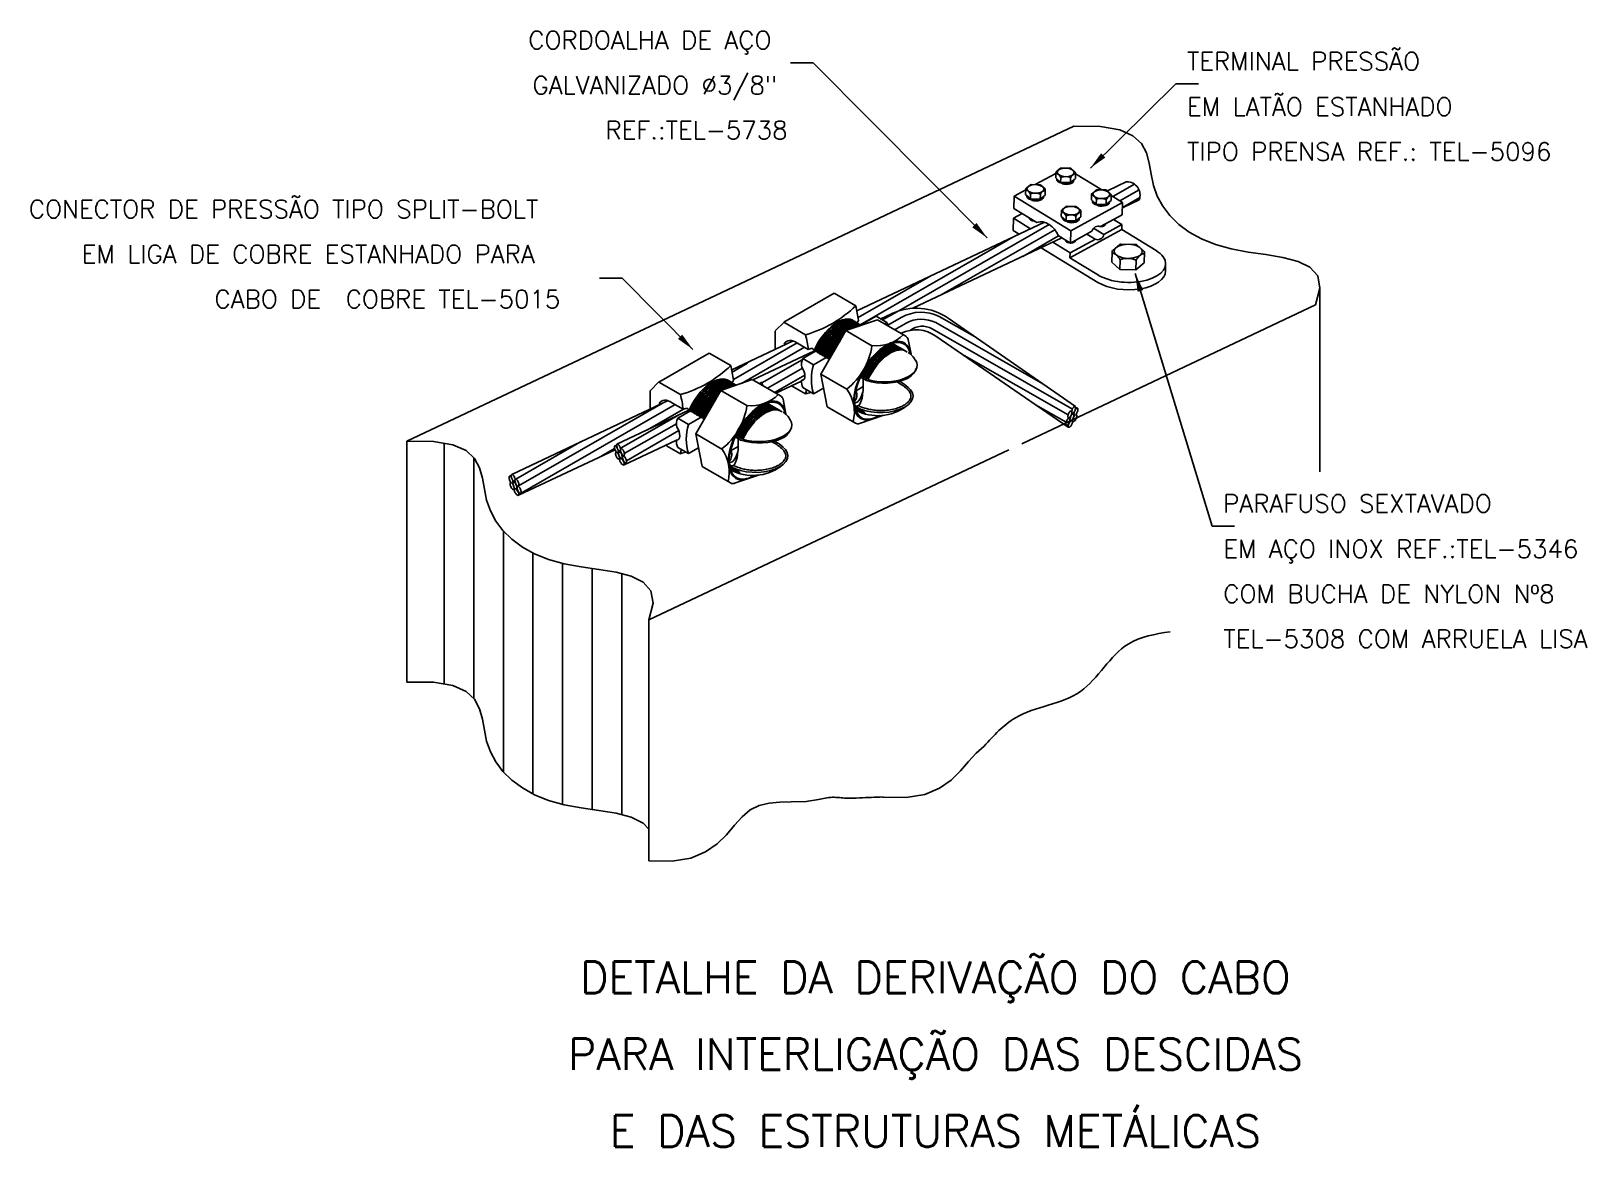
# Model space of a CAD drawing. Header units: millimetres. Extents: x -6257.9 to -6240.7, y -4694.5 to -4682.1.
import ezdxf
from ezdxf.enums import TextEntityAlignment as Align

# ---------------------------------------------------------------- set-up
doc = ezdxf.new("R2010")
doc.units = ezdxf.units.MM
doc.header["$LTSCALE"] = 10
doc.layers.add('Termotécnica', color=7, linetype='Continuous')
doc.styles.add('r140', font='romans.shx')
doc.styles.add('r80', font='romans.shx')

msp = doc.modelspace()

# ---------------------------------------------------------------- linework, layer by layer
at = {"layer": 'Termotécnica', "color": 2}
for p, q in [((-6249.261, -4682.429), (-6249.511, -4682.429)), ((-6245.232, -4682.665), (-6244.982, -4682.665)), ((-6250.141, -4684.916), (-6246.366, -4683.134)), ((-6246.795, -4683.783), (-6246.565, -4683.658)), ((-6246.564, -4683.649), (-6246.566, -4683.709)), ((-6246.512, -4683.6), (-6246.56, -4683.64)), ((-6246.403, -4683.6), (-6246.504, -4683.598)), ((-6246.396, -4683.603), (-6246.35, -4683.646)), ((-6246.346, -4683.654), (-6246.348, -4683.715)), ((-6246.054, -4683.841), (-6246.346, -4683.663)), ((-6247.029, -4683.91), (-6246.9, -4683.84)), ((-6246.9, -4683.832), (-6246.901, -4683.893)), ((-6246.847, -4683.784), (-6246.896, -4683.824)), ((-6246.739, -4683.784), (-6246.84, -4683.781)), ((-6246.732, -4683.787), (-6246.685, -4683.829)), ((-6246.682, -4683.838), (-6246.683, -4683.898)), ((-6246.566, -4683.709), (-6246.512, -4683.758)), ((-6246.511, -4683.703), (-6246.512, -4683.758)), ((-6246.403, -4683.76), (-6246.512, -4683.758)), ((-6246.499, -4683.767), (-6246.494, -4683.758)), ((-6246.499, -4683.767), (-6246.499, -4683.758)), ((-6246.496, -4683.766), (-6246.493, -4683.758)), ((-6246.496, -4683.775), (-6246.496, -4683.766)), ((-6246.402, -4683.706), (-6246.403, -4683.76)), ((-6246.348, -4683.715), (-6246.403, -4683.76)), ((-6246.116, -4683.842), (-6246.164, -4683.883)), ((-6246.007, -4683.842), (-6246.108, -4683.84)), ((-6246, -4683.845), (-6245.954, -4683.888)), ((-6246, -4683.845), (-6245.954, -4683.888)), ((-6245.993, -4683.852), (-6245.776, -4683.749)), ((-6247.033, -4684.047), (-6247.029, -4683.91)), ((-6246.4, -4684.295), (-6247.029, -4683.91)), ((-6246.901, -4683.893), (-6246.848, -4683.941)), ((-6246.847, -4683.887), (-6246.848, -4683.941)), ((-6246.739, -4683.944), (-6246.848, -4683.941)), ((-6246.834, -4683.951), (-6246.834, -4683.942)), ((-6246.834, -4683.951), (-6246.83, -4683.942)), ((-6246.832, -4683.949), (-6246.828, -4683.942)), ((-6246.832, -4683.958), (-6246.832, -4683.949)), ((-6246.737, -4683.889), (-6246.739, -4683.944)), ((-6246.683, -4683.898), (-6246.739, -4683.944)), ((-6246.451, -4684.026), (-6246.5, -4684.066)), ((-6246.343, -4684.026), (-6246.444, -4684.023)), ((-6246.4, -4684.295), (-6245.825, -4683.982)), ((-6246.336, -4684.029), (-6246.289, -4684.071)), ((-6246.168, -4683.891), (-6246.17, -4683.951)), ((-6246.168, -4683.891), (-6246.17, -4683.951)), ((-6246.17, -4683.951), (-6246.117, -4684)), ((-6246.115, -4683.945), (-6246.117, -4684)), ((-6246.007, -4684.003), (-6246.117, -4684)), ((-6246.103, -4684.01), (-6246.099, -4684)), ((-6246.103, -4684.01), (-6246.103, -4684)), ((-6246.1, -4684.008), (-6246.097, -4684)), ((-6246.1, -4684.017), (-6246.1, -4684.008)), ((-6246.006, -4683.948), (-6246.007, -4684.003)), ((-6245.952, -4683.957), (-6246.007, -4684.003)), ((-6245.95, -4683.896), (-6245.952, -4683.957)), ((-6245.825, -4683.982), (-6245.95, -4683.905)), ((-6245.828, -4684.118), (-6245.825, -4683.982)), ((-6245.826, -4684.04), (-6245.639, -4683.951)), ((-6248.774, -4685.183), (-6246.692, -4684.2)), ((-6247.039, -4684.292), (-6247.035, -4684.156)), ((-6247.035, -4684.156), (-6246.939, -4684.104)), ((-6246.845, -4684.272), (-6247.035, -4684.156)), ((-6246.777, -4684.203), (-6247.033, -4684.047)), ((-6246.504, -4684.074), (-6246.505, -4684.135)), ((-6246.505, -4684.135), (-6246.452, -4684.183)), ((-6246.451, -4684.129), (-6246.452, -4684.183)), ((-6246.343, -4684.186), (-6246.452, -4684.183)), ((-6246.438, -4684.193), (-6246.434, -4684.184)), ((-6246.438, -4684.193), (-6246.438, -4684.184)), ((-6246.436, -4684.191), (-6246.432, -4684.184)), ((-6246.436, -4684.2), (-6246.436, -4684.191)), ((-6246.342, -4684.131), (-6246.343, -4684.186)), ((-6246.287, -4684.14), (-6246.343, -4684.186)), ((-6246.286, -4684.08), (-6246.287, -4684.14)), ((-6246.068, -4684.249), (-6245.828, -4684.118)), ((-6245.831, -4684.227), (-6245.924, -4684.17)), ((-6248.152, -4685.155), (-6246.497, -4684.374)), ((-6246.973, -4684.333), (-6247.039, -4684.292)), ((-6246.404, -4684.431), (-6246.54, -4684.348)), ((-6245.832, -4684.282), (-6246.408, -4684.595)), ((-6246.404, -4684.431), (-6246.4, -4684.295)), ((-6246.404, -4684.431), (-6246.164, -4684.301)), ((-6246.128, -4684.389), (-6246.221, -4684.332)), ((-6246.031, -4684.336), (-6246.146, -4684.267)), ((-6245.831, -4684.227), (-6246.031, -4684.336)), ((-6246.015, -4684.225), (-6246.02, -4684.222)), ((-6245.832, -4684.282), (-6245.831, -4684.227)), ((-6245.451, -4684.515), (-6245.832, -4684.282)), ((-6246.097, -4684.868), (-6246.727, -4684.483)), ((-6246.097, -4684.868), (-6246.727, -4684.483)), ((-6246.406, -4684.54), (-6246.599, -4684.423)), ((-6246.408, -4684.595), (-6246.406, -4684.54)), ((-6246.126, -4684.388), (-6246.406, -4684.54)), ((-6246.365, -4684.41), (-6246.356, -4684.418)), ((-6246.36, -4684.419), (-6246.358, -4684.419)), ((-6245.941, -4684.528), (-6245.943, -4684.645)), ((-6245.854, -4684.447), (-6245.934, -4684.514)), ((-6245.676, -4684.446), (-6245.842, -4684.443)), ((-6245.664, -4684.451), (-6245.587, -4684.521)), ((-6245.581, -4684.534), (-6245.583, -4684.652)), ((-6246.092, -4684.788), (-6246.408, -4684.595)), ((-6245.943, -4684.645), (-6245.855, -4684.724)), ((-6245.852, -4684.617), (-6245.855, -4684.724)), ((-6245.675, -4684.728), (-6245.855, -4684.724)), ((-6245.673, -4684.62), (-6245.675, -4684.728)), ((-6245.583, -4684.652), (-6245.675, -4684.728)), ((-6245.347, -4684.741), (-6245.346, -4684.674)), ((-6251.382, -4684.822), (-6251.632, -4684.822)), ((-6253.771, -4686.63), (-6250.141, -4684.916)), ((-6249.584, -4685.311), (-6249.026, -4684.989)), ((-6249.026, -4684.989), (-6248.786, -4685.127)), ((-6243.632, -4684.933), (-6243.632, -4686.97)), ((-6248.51, -4685.273), (-6248.384, -4685.214)), ((-6246.944, -4686.659), (-6243.681, -4685.119)), ((-6249.682, -4685.407), (-6249.583, -4685.31)), ((-6249.682, -4685.409), (-6249.682, -4685.611)), ((-6249.584, -4685.311), (-6249.345, -4685.45)), ((-6248.756, -4685.29), (-6248.771, -4685.318)), ((-6246.348, -4686.245), (-6247.76, -4685.266)), ((-6250.164, -4685.839), (-6249.483, -4685.517)), ((-6249.433, -4685.544), (-6249.315, -4685.612)), ((-6248.285, -4685.434), (-6248.283, -4685.433)), ((-6246.429, -4686.474), (-6247.897, -4685.465)), ((-6250.973, -4685.975), (-6250.415, -4685.653)), ((-6250.415, -4685.653), (-6250.175, -4685.791)), ((-6249.928, -4685.951), (-6249.251, -4685.632)), ((-6249.258, -4685.61), (-6249.275, -4685.6)), ((-6249.25, -4685.626), (-6249.258, -4685.61)), ((-6249.235, -4685.623), (-6249.25, -4685.626)), ((-6249.227, -4685.64), (-6249.235, -4685.624)), ((-6249.212, -4685.637), (-6249.227, -4685.64)), ((-6249.204, -4685.654), (-6249.212, -4685.637)), ((-6249.189, -4685.651), (-6249.204, -4685.654)), ((-6249.181, -4685.667), (-6249.189, -4685.651)), ((-6249.166, -4685.665), (-6249.181, -4685.668)), ((-6249.158, -4685.681), (-6249.166, -4685.665)), ((-6249.143, -4685.678), (-6249.158, -4685.681)), ((-6249.135, -4685.694), (-6249.142, -4685.678)), ((-6249.119, -4685.691), (-6249.135, -4685.694)), ((-6249.112, -4685.708), (-6249.119, -4685.691)), ((-6249.096, -4685.705), (-6249.112, -4685.708)), ((-6249.089, -4685.721), (-6249.096, -4685.705)), ((-6249.078, -4685.719), (-6249.089, -4685.721)), ((-6248.669, -4685.958), (-6248.741, -4685.916)), ((-6248.724, -4685.911), (-6248.729, -4685.899)), ((-6248.708, -4685.908), (-6248.724, -4685.911)), ((-6248.7, -4685.925), (-6248.708, -4685.908)), ((-6248.685, -4685.922), (-6248.7, -4685.925)), ((-6248.677, -4685.937), (-6248.685, -4685.922)), ((-6251.071, -4686.071), (-6250.972, -4685.974)), ((-6251.071, -4686.073), (-6251.071, -4686.275)), ((-6250.973, -4685.975), (-6250.734, -4686.114)), ((-6250.145, -4685.954), (-6250.16, -4685.982)), ((-6249.674, -4686.098), (-6249.389, -4685.964)), ((-6249.5, -4686.017), (-6249.345, -4686.106)), ((-6248.662, -4685.935), (-6248.677, -4685.937)), ((-6248.655, -4685.945), (-6248.662, -4685.935)), ((-6252.607, -4687.001), (-6250.871, -4686.181)), ((-6250.821, -4686.208), (-6250.704, -4686.276)), ((-6250.647, -4686.274), (-6250.664, -4686.264)), ((-6250.639, -4686.29), (-6250.647, -4686.274)), ((-6248.784, -4686.251), (-6248.796, -4686.244)), ((-6248.748, -4686.242), (-6248.759, -4686.236)), ((-6246.326, -4686.265), (-6246.345, -4686.256)), ((-6251.438, -4686.664), (-6250.64, -4686.288)), ((-6250.623, -4686.287), (-6250.639, -4686.29)), ((-6250.616, -4686.304), (-6250.624, -4686.288)), ((-6250.6, -4686.301), (-6250.616, -4686.304)), ((-6250.593, -4686.318), (-6250.6, -4686.301)), ((-6250.577, -4686.315), (-6250.593, -4686.318)), ((-6250.57, -4686.331), (-6250.577, -4686.315)), ((-6250.554, -4686.329), (-6250.57, -4686.332)), ((-6250.547, -4686.345), (-6250.554, -4686.329)), ((-6250.531, -4686.342), (-6250.547, -4686.345)), ((-6250.524, -4686.358), (-6250.531, -4686.342)), ((-6250.508, -4686.355), (-6250.524, -4686.358)), ((-6250.501, -4686.372), (-6250.508, -4686.355)), ((-6250.485, -4686.369), (-6250.501, -4686.372)), ((-6250.478, -4686.385), (-6250.485, -4686.369)), ((-6250.466, -4686.383), (-6250.478, -4686.385)), ((-6246.415, -4686.378), (-6246.425, -4686.373)), ((-6246.403, -4686.406), (-6246.411, -4686.403)), ((-6246.408, -4686.395), (-6246.41, -4686.394)), ((-6246.389, -4686.404), (-6246.39, -4686.403)), ((-6246.37, -4686.33), (-6246.388, -4686.321)), ((-6246.371, -4686.412), (-6246.379, -4686.409)), ((-6246.359, -4686.342), (-6246.365, -4686.339)), ((-6251.364, -4686.896), (-6250.777, -4686.619)), ((-6250.058, -4686.622), (-6250.13, -4686.58)), ((-6250.113, -4686.575), (-6250.118, -4686.563)), ((-6250.097, -4686.572), (-6250.113, -4686.575)), ((-6250.089, -4686.589), (-6250.097, -4686.572)), ((-6250.073, -4686.586), (-6250.089, -4686.589)), ((-6250.066, -4686.601), (-6250.073, -4686.586)), ((-6250.05, -4686.599), (-6250.066, -4686.601)), ((-6250.044, -4686.609), (-6250.05, -4686.599)), ((-6253.771, -4686.63), (-6253.771, -4689.305)), ((-6252.532, -4687.232), (-6251.46, -4686.726)), ((-6251.461, -4686.683), (-6251.441, -4686.674)), ((-6251.428, -4686.76), (-6251.422, -4686.757)), ((-6251.417, -4686.748), (-6251.399, -4686.739)), ((-6251.372, -4686.796), (-6251.362, -4686.791)), ((-6251.086, -4688.615), (-6247.086, -4686.726)), ((-6250.888, -4686.681), (-6250.734, -4686.77)), ((-6251.416, -4686.831), (-6251.408, -4686.827)), ((-6251.398, -4686.822), (-6251.396, -4686.821)), ((-6251.384, -4686.825), (-6251.376, -4686.821)), ((-6251.379, -4686.813), (-6251.377, -4686.812)), ((-6250.172, -4686.915), (-6250.185, -4686.908)), ((-6250.137, -4686.906), (-6250.147, -4686.9)), ((-6252.631, -4687.021), (-6252.612, -4687.011)), ((-6252.598, -4687.097), (-6252.593, -4687.095)), ((-6252.587, -4687.085), (-6252.57, -4687.077)), ((-6252.542, -4687.134), (-6252.532, -4687.129)), ((-6252.586, -4687.168), (-6252.578, -4687.164)), ((-6252.569, -4687.16), (-6252.567, -4687.159)), ((-6252.554, -4687.162), (-6252.546, -4687.159)), ((-6252.549, -4687.151), (-6252.547, -4687.15)), ((-6244.83, -4687.575), (-6244.58, -4687.575)), ((-6251.086, -4688.615), (-6251.086, -4691.29))]:
    msp.add_line(p, q, dxfattribs=at)
at = {"layer": 'Termotécnica', "color": 2, "ltscale": 30}
for p, q in [((-6247.327, -4684.374), (-6249.261, -4682.429)), ((-6246.181, -4683.599), (-6245.232, -4682.665)), ((-6250.595, -4685.613), (-6251.382, -4684.822)), ((-6245.683, -4684.771), (-6244.83, -4687.575))]:
    msp.add_line(p, q, dxfattribs=at)
at = {"layer": 'Termotécnica', "color": 1}
for p, q in [((-6245.693, -4683.776), (-6245.934, -4683.915)), ((-6245.641, -4683.84), (-6245.856, -4683.963)), ((-6245.632, -4683.927), (-6245.826, -4684.038)), ((-6247.042, -4684.365), (-6248.739, -4685.338)), ((-6246.64, -4684.227), (-6248.31, -4685.185)), ((-6246.576, -4684.283), (-6247.844, -4685.01)), ((-6246.534, -4684.352), (-6246.931, -4684.579)), ((-6247.954, -4684.796), (-6248.761, -4685.258)), ((-6248.325, -4685.19), (-6248.49, -4685.285)), ((-6248.896, -4685.404), (-6249.174, -4685.887)), ((-6248.547, -4685.283), (-6248.896, -4685.404)), ((-6248.607, -4685.571), (-6248.896, -4685.404)), ((-6248.73, -4685.341), (-6248.561, -4685.244)), ((-6248.442, -4685.313), (-6248.561, -4685.244)), ((-6248.232, -4685.465), (-6248.547, -4685.283)), ((-6248.442, -4685.313), (-6248.468, -4685.328)), ((-6248.282, -4685.258), (-6248.432, -4685.344)), ((-6248.228, -4685.32), (-6248.356, -4685.393)), ((-6246.381, -4686.274), (-6247.939, -4685.385)), ((-6246.711, -4685.994), (-6247.899, -4685.315)), ((-6247.468, -4685.469), (-6247.859, -4685.245)), ((-6249.436, -4685.54), (-6250.146, -4685.947)), ((-6249.357, -4685.588), (-6250.057, -4685.989)), ((-6248.173, -4685.666), (-6248.205, -4685.502)), ((-6249.381, -4685.729), (-6249.828, -4685.985)), ((-6249.232, -4685.631), (-6249.375, -4685.713)), ((-6249.255, -4685.783), (-6249.375, -4685.713)), ((-6249.115, -4685.702), (-6249.255, -4685.783)), ((-6246.428, -4686.34), (-6247.584, -4685.68)), ((-6249.99, -4685.765), (-6250.159, -4685.863)), ((-6249.377, -4685.819), (-6249.768, -4686.044)), ((-6249.353, -4685.898), (-6249.688, -4686.09)), ((-6249.105, -4686.249), (-6249.174, -4685.887)), ((-6248.885, -4686.054), (-6249.174, -4685.887)), ((-6250.284, -4686.068), (-6250.563, -4686.551)), ((-6249.936, -4685.947), (-6250.284, -4686.068)), ((-6249.995, -4686.235), (-6250.284, -4686.068)), ((-6249.621, -4686.129), (-6249.936, -4685.947)), ((-6249.83, -4685.977), (-6249.857, -4685.992)), ((-6249.255, -4686.105), (-6249.375, -4686.036)), ((-6249.145, -4686.042), (-6249.255, -4686.105)), ((-6248.783, -4686.072), (-6248.703, -4686.025)), ((-6248.703, -4685.938), (-6248.703, -4686.025)), ((-6250.925, -4686.207), (-6252.53, -4687.127)), ((-6250.792, -4686.225), (-6252.511, -4687.211)), ((-6250.7, -4686.275), (-6251.099, -4686.504)), ((-6249.562, -4686.33), (-6249.594, -4686.166)), ((-6248.79, -4686.431), (-6249.105, -4686.249)), ((-6248.795, -4686.204), (-6248.806, -4686.196)), ((-6246.45, -4686.42), (-6246.79, -4686.226)), ((-6250.761, -4686.345), (-6251.39, -4686.706)), ((-6250.778, -4686.437), (-6251.357, -4686.769)), ((-6250.62, -4686.295), (-6250.764, -4686.377)), ((-6250.644, -4686.447), (-6250.764, -4686.377)), ((-6250.503, -4686.366), (-6250.644, -4686.447)), ((-6248.476, -4686.344), (-6248.744, -4686.435)), ((-6250.75, -4686.514), (-6251.334, -4686.849)), ((-6250.274, -4686.718), (-6250.563, -4686.551)), ((-6250.493, -4686.913), (-6250.563, -4686.551)), ((-6250.091, -4686.602), (-6250.092, -4686.689)), ((-6253.358, -4686.654), (-6253.358, -4689.329)), ((-6251.844, -4686.64), (-6252.56, -4687.051)), ((-6251.465, -4686.714), (-6251.605, -4686.794)), ((-6250.644, -4686.769), (-6250.764, -4686.7)), ((-6250.533, -4686.706), (-6250.644, -4686.769)), ((-6250.171, -4686.736), (-6250.092, -4686.689)), ((-6253.029, -4686.814), (-6253.029, -4689.488)), ((-6250.179, -4687.095), (-6250.493, -4686.913)), ((-6250.184, -4686.868), (-6250.195, -4686.86)), ((-6249.865, -4687.008), (-6250.132, -4687.099)), ((-6252.7, -4687.627), (-6252.7, -4690.301)), ((-6252.371, -4687.871), (-6252.371, -4690.546)), ((-6252.043, -4687.987), (-6252.043, -4690.662)), ((-6251.714, -4688.044), (-6251.714, -4690.719)), ((-6251.385, -4688.104), (-6251.385, -4690.778))]:
    msp.add_line(p, q, dxfattribs=at)
at = {"layer": 'Termotécnica', "color": 2}
for points in [[(-6246.366, -4683.134), (-6246.07, -4683.138), (-6245.856, -4683.175), (-6245.709, -4683.239), (-6245.615, -4683.327), (-6245.559, -4683.431), (-6245.528, -4683.546), (-6245.506, -4683.668), (-6245.481, -4683.791), (-6245.439, -4683.91), (-6245.378, -4684.022), (-6245.298, -4684.127), (-6245.2, -4684.224), (-6245.083, -4684.311), (-6244.947, -4684.386), (-6244.793, -4684.448), (-6244.619, -4684.496), (-6244.428, -4684.531), (-6244.232, -4684.559), (-6244.044, -4684.591), (-6243.876, -4684.635), (-6243.743, -4684.7), (-6243.657, -4684.797), (-6243.632, -4684.933), (-6243.681, -4685.119)], [(-6253.771, -4686.63), (-6253.475, -4686.634), (-6253.261, -4686.671), (-6253.114, -4686.735), (-6253.02, -4686.823), (-6252.964, -4686.927), (-6252.933, -4687.042), (-6252.911, -4687.164), (-6252.886, -4687.287), (-6252.844, -4687.406), (-6252.783, -4687.518), (-6252.704, -4687.623), (-6252.605, -4687.72), (-6252.488, -4687.807), (-6252.353, -4687.882), (-6252.198, -4687.944), (-6252.024, -4687.992), (-6251.834, -4688.027), (-6251.638, -4688.055), (-6251.449, -4688.087), (-6251.282, -4688.131), (-6251.148, -4688.196), (-6251.062, -4688.293), (-6251.037, -4688.429), (-6251.086, -4688.615)], [(-6253.771, -4689.305), (-6253.475, -4689.308), (-6253.261, -4689.345), (-6253.114, -4689.41), (-6253.02, -4689.497), (-6252.964, -4689.601), (-6252.933, -4689.717), (-6252.911, -4689.839), (-6252.886, -4689.961), (-6252.844, -4690.08), (-6252.783, -4690.193), (-6252.704, -4690.298), (-6252.605, -4690.395), (-6252.488, -4690.481), (-6252.353, -4690.556), (-6252.198, -4690.619), (-6252.024, -4690.667), (-6251.834, -4690.702), (-6251.638, -4690.73), (-6251.449, -4690.761), (-6251.282, -4690.805), (-6251.148, -4690.871), (-6251.086, -4690.94)], [(-6248.489, -4690.582), (-6248.228, -4690.589), (-6248.021, -4690.553), (-6247.857, -4690.485), (-6247.728, -4690.394), (-6247.624, -4690.292), (-6247.535, -4690.189), (-6247.451, -4690.094), (-6247.362, -4690.019), (-6247.361, -4690.018)], [(-6251.086, -4691.29), (-6250.826, -4691.296), (-6250.618, -4691.26), (-6250.455, -4691.192), (-6250.326, -4691.102), (-6250.222, -4691), (-6250.133, -4690.896), (-6250.049, -4690.801), (-6249.96, -4690.726), (-6249.86, -4690.677), (-6249.748, -4690.65), (-6249.628, -4690.639), (-6249.503, -4690.636), (-6249.337, -4690.632), (-6249.202, -4690.61)]]:
    msp.add_lwpolyline(points, dxfattribs=at)
for points in [[(-6246.383, -4686.322, 0.207457), (-6246.378, -4686.322, 0.095933), (-6246.368, -4686.315, 0.052726), (-6246.36, -4686.305, 0.039847), (-6246.352, -4686.289, 0.039847), (-6246.347, -4686.273, 0.052726), (-6246.345, -4686.26, 0.095933), (-6246.347, -4686.249, 0.207457), (-6246.351, -4686.245, 0.207457), (-6246.357, -4686.245, 0.095933), (-6246.366, -4686.251, 0.052726), (-6246.374, -4686.262, 0.039847), (-6246.382, -4686.277, 0.039847), (-6246.387, -4686.293, 0.027092), (-6246.389, -4686.3, 0.095933)], [(-6246.358, -4686.342, 0.207457), (-6246.352, -4686.342, 0.095933), (-6246.343, -4686.335, 0.052726), (-6246.335, -4686.325, 0.039847), (-6246.327, -4686.31, 0.039847), (-6246.322, -4686.293, 0.052726), (-6246.32, -4686.281, 0.095933), (-6246.322, -4686.269, 0.207457), (-6246.326, -4686.265, 0.207457), (-6246.332, -4686.265, 0.095933), (-6246.341, -4686.272, 0.052726), (-6246.349, -4686.282, 0.001764), (-6246.35, -4686.283, 0.039847)], [(-6246.387, -4686.318, 0.1939), (-6246.383, -4686.322, 0.207457)], [(-6246.355, -4686.343, 0.049151), (-6246.362, -4686.352, 0.039847), (-6246.37, -4686.368, 0.039847), (-6246.375, -4686.384, 0.052726), (-6246.377, -4686.397, 0.095933), (-6246.375, -4686.408, 0.207457), (-6246.371, -4686.412, 0.207457)], [(-6246.371, -4686.412, 0.207457), (-6246.365, -4686.412, 0.095933), (-6246.356, -4686.405, 0.052726), (-6246.348, -4686.395, 0.039847), (-6246.34, -4686.38, 0.039847), (-6246.334, -4686.364, 0.052726), (-6246.333, -4686.351, 0.095933), (-6246.335, -4686.339, 0.207457), (-6246.339, -4686.335, 0.130458), (-6246.342, -4686.335, 0.095933)], [(-6246.36, -4686.304, 0.023019), (-6246.362, -4686.314, 0.052726), (-6246.364, -4686.326, 0.095933), (-6246.362, -4686.338, 0.207457), (-6246.358, -4686.342, 0.207457)], [(-6251.429, -4686.76, -0.207457), (-6251.434, -4686.76, -0.095933), (-6251.444, -4686.753, -0.052726), (-6251.452, -4686.743, -0.039847), (-6251.46, -4686.728, -0.039847), (-6251.465, -4686.712, -0.052726), (-6251.467, -4686.699, -0.095933), (-6251.465, -4686.687, -0.207457), (-6251.461, -4686.683, -0.207457), (-6251.455, -4686.683, -0.095933), (-6251.446, -4686.69, -0.052726), (-6251.438, -4686.7, -0.001764), (-6251.437, -4686.701, -0.039847)], [(-6251.416, -4686.831, -0.207457), (-6251.422, -4686.83, -0.095933), (-6251.431, -4686.824, -0.052726), (-6251.439, -4686.813, -0.039847), (-6251.447, -4686.798, -0.039847), (-6251.452, -4686.782, -0.052726), (-6251.454, -4686.769, -0.095933), (-6251.452, -4686.757, -0.207457), (-6251.448, -4686.753, -0.130458), (-6251.445, -4686.753, -0.095933)], [(-6251.404, -4686.74, -0.207457), (-6251.409, -4686.74, -0.095933), (-6251.419, -4686.733, -0.052726), (-6251.427, -4686.723, -0.039847), (-6251.435, -4686.708, -0.039847), (-6251.44, -4686.691, -0.052726), (-6251.442, -4686.678, -0.095933), (-6251.44, -4686.667, -0.207457), (-6251.436, -4686.663, -0.207457), (-6251.43, -4686.663, -0.095933), (-6251.42, -4686.67, -0.052726), (-6251.413, -4686.68, -0.039847), (-6251.405, -4686.695, -0.039847), (-6251.399, -4686.711, -0.027092), (-6251.398, -4686.718, -0.095933)], [(-6251.432, -4686.761, -0.049151), (-6251.425, -4686.77, -0.039847), (-6251.417, -4686.786, -0.039847), (-6251.412, -4686.802, -0.052726), (-6251.41, -4686.815, -0.095933), (-6251.412, -4686.826, -0.207457), (-6251.416, -4686.831, -0.207457)], [(-6251.427, -4686.722, -0.023019), (-6251.424, -4686.732, -0.052726), (-6251.423, -4686.745, -0.095933), (-6251.425, -4686.756, -0.207457), (-6251.429, -4686.76, -0.207457)], [(-6251.4, -4686.736, -0.1939), (-6251.404, -4686.74, -0.207457)], [(-6252.599, -4687.098, -0.207457), (-6252.605, -4687.098, -0.095933), (-6252.614, -4687.091, -0.052726), (-6252.622, -4687.081, -0.039847), (-6252.63, -4687.065, -0.039847), (-6252.635, -4687.049, -0.052726), (-6252.637, -4687.036, -0.095933), (-6252.635, -4687.025, -0.207457), (-6252.631, -4687.021, -0.207457), (-6252.626, -4687.021, -0.095933), (-6252.616, -4687.027, -0.052726), (-6252.608, -4687.038, -0.001764), (-6252.608, -4687.038, -0.039847)], [(-6252.586, -4687.168, -0.207457), (-6252.592, -4687.168, -0.095933), (-6252.602, -4687.161, -0.052726), (-6252.61, -4687.151, -0.039847), (-6252.617, -4687.136, -0.039847), (-6252.623, -4687.119, -0.052726), (-6252.624, -4687.107, -0.095933), (-6252.623, -4687.095, -0.207457), (-6252.619, -4687.091, -0.130458), (-6252.615, -4687.09, -0.095933)], [(-6252.574, -4687.078, -0.207457), (-6252.58, -4687.077, -0.095933), (-6252.589, -4687.071, -0.052726), (-6252.597, -4687.06, -0.039847), (-6252.605, -4687.045, -0.039847), (-6252.61, -4687.029, -0.052726), (-6252.612, -4687.016, -0.095933), (-6252.61, -4687.004, -0.207457), (-6252.606, -4687, -0.207457), (-6252.601, -4687, -0.095933), (-6252.591, -4687.007, -0.052726), (-6252.583, -4687.017, -0.039847), (-6252.575, -4687.033, -0.039847), (-6252.57, -4687.049, -0.027092), (-6252.569, -4687.055, -0.095933)], [(-6252.603, -4687.098, -0.049151), (-6252.595, -4687.108, -0.039847), (-6252.587, -4687.123, -0.039847), (-6252.582, -4687.139, -0.052726), (-6252.58, -4687.152, -0.095933), (-6252.582, -4687.164, -0.207457), (-6252.586, -4687.168, -0.207457)], [(-6252.598, -4687.06, -0.023019), (-6252.595, -4687.069, -0.052726), (-6252.593, -4687.082, -0.095933), (-6252.595, -4687.094, -0.207457), (-6252.599, -4687.098, -0.207457)], [(-6252.57, -4687.074, -0.1939), (-6252.574, -4687.078, -0.207457)]]:
    msp.add_lwpolyline(points, format="xyb", dxfattribs=at)
for points in [[(-6246.448, -4686.455, 0.207457), (-6246.442, -4686.455, 0.095933), (-6246.433, -4686.448, 0.052726), (-6246.425, -4686.438, 0.039847), (-6246.417, -4686.422, 0.039847), (-6246.411, -4686.406, 0.052726), (-6246.41, -4686.393, 0.095933), (-6246.412, -4686.382, 0.207457), (-6246.416, -4686.378, 0.207457), (-6246.421, -4686.378, 0.095933), (-6246.431, -4686.384, 0.052726), (-6246.439, -4686.395, 0.039847), (-6246.447, -4686.41, 0.039847), (-6246.452, -4686.426, 0.052726), (-6246.454, -4686.439, 0.095933), (-6246.452, -4686.451, 0.207457)], [(-6246.425, -4686.373, 0.207457), (-6246.419, -4686.373, 0.095933), (-6246.409, -4686.366, 0.052726), (-6246.401, -4686.356, 0.039847), (-6246.394, -4686.341, 0.039847), (-6246.388, -4686.325, 0.052726), (-6246.387, -4686.312, 0.095933), (-6246.388, -4686.3, 0.207457), (-6246.392, -4686.296, 0.207457), (-6246.398, -4686.296, 0.095933), (-6246.408, -4686.303, 0.052726), (-6246.416, -4686.313, 0.039847), (-6246.424, -4686.328, 0.039847), (-6246.429, -4686.345, 0.052726), (-6246.431, -4686.358, 0.095933), (-6246.429, -4686.369, 0.207457)], [(-6246.425, -4686.476, 0.207457), (-6246.42, -4686.477, 0.095933), (-6246.409, -4686.472, 0.052726), (-6246.4, -4686.463, 0.039847), (-6246.39, -4686.449, 0.039847), (-6246.382, -4686.433, 0.052726), (-6246.379, -4686.421, 0.095933), (-6246.379, -4686.409, 0.207457), (-6246.382, -4686.404, 0.207457), (-6246.388, -4686.404, 0.095933), (-6246.398, -4686.409, 0.052726), (-6246.408, -4686.418, 0.039847), (-6246.418, -4686.432, 0.039847), (-6246.425, -4686.447, 0.052726), (-6246.429, -4686.46, 0.095933), (-6246.429, -4686.472, 0.207457)], [(-6246.402, -4686.407, 0.207457), (-6246.397, -4686.407, 0.095933), (-6246.387, -4686.4, 0.052726), (-6246.379, -4686.39, 0.039847), (-6246.371, -4686.374, 0.039847), (-6246.366, -4686.358, 0.052726), (-6246.364, -4686.345, 0.095933), (-6246.366, -4686.334, 0.207457), (-6246.37, -4686.33, 0.207457), (-6246.376, -4686.33, 0.095933), (-6246.385, -4686.336, 0.052726), (-6246.393, -4686.347, 0.039847), (-6246.401, -4686.362, 0.039847), (-6246.406, -4686.378, 0.052726), (-6246.408, -4686.391, 0.095933), (-6246.406, -4686.403, 0.207457)], [(-6251.385, -4686.825, -0.207457), (-6251.39, -4686.825, -0.095933), (-6251.4, -4686.818, -0.052726), (-6251.408, -4686.808, -0.039847), (-6251.416, -4686.793, -0.039847), (-6251.421, -4686.776, -0.052726), (-6251.423, -4686.763, -0.095933), (-6251.421, -4686.752, -0.207457), (-6251.417, -4686.748, -0.207457), (-6251.411, -4686.748, -0.095933), (-6251.402, -4686.755, -0.052726), (-6251.394, -4686.765, -0.039847), (-6251.386, -4686.78, -0.039847), (-6251.38, -4686.796, -0.052726), (-6251.379, -4686.809, -0.095933), (-6251.381, -4686.821, -0.207457)], [(-6251.362, -4686.792, -0.207457), (-6251.368, -4686.791, -0.095933), (-6251.377, -4686.785, -0.052726), (-6251.385, -4686.774, -0.039847), (-6251.393, -4686.759, -0.039847), (-6251.399, -4686.743, -0.052726), (-6251.4, -4686.73, -0.095933), (-6251.398, -4686.718, -0.207457), (-6251.394, -4686.714, -0.207457), (-6251.389, -4686.714, -0.095933), (-6251.379, -4686.721, -0.052726), (-6251.371, -4686.731, -0.039847), (-6251.363, -4686.747, -0.039847), (-6251.358, -4686.763, -0.052726), (-6251.356, -4686.776, -0.095933), (-6251.358, -4686.787, -0.207457)], [(-6251.339, -4686.873, -0.207457), (-6251.345, -4686.873, -0.095933), (-6251.354, -4686.866, -0.052726), (-6251.362, -4686.856, -0.039847), (-6251.37, -4686.841, -0.039847), (-6251.375, -4686.824, -0.052726), (-6251.377, -4686.811, -0.095933), (-6251.375, -4686.8, -0.207457), (-6251.371, -4686.796, -0.207457), (-6251.366, -4686.796, -0.095933), (-6251.356, -4686.803, -0.052726), (-6251.348, -4686.813, -0.039847), (-6251.34, -4686.828, -0.039847), (-6251.335, -4686.844, -0.052726), (-6251.333, -4686.857, -0.095933), (-6251.335, -4686.869, -0.207457)], [(-6251.362, -4686.894, -0.207457), (-6251.367, -4686.895, -0.095933), (-6251.378, -4686.89, -0.052726), (-6251.387, -4686.881, -0.039847), (-6251.397, -4686.867, -0.039847), (-6251.405, -4686.852, -0.052726), (-6251.408, -4686.839, -0.095933), (-6251.408, -4686.827, -0.207457), (-6251.405, -4686.823, -0.207457), (-6251.399, -4686.822, -0.095933), (-6251.389, -4686.827, -0.052726), (-6251.379, -4686.836, -0.039847), (-6251.369, -4686.85, -0.039847), (-6251.362, -4686.865, -0.052726), (-6251.358, -4686.878, -0.095933), (-6251.358, -4686.89, -0.207457)], [(-6252.555, -4687.163, -0.207457), (-6252.561, -4687.162, -0.095933), (-6252.57, -4687.156, -0.052726), (-6252.578, -4687.145, -0.039847), (-6252.586, -4687.13, -0.039847), (-6252.591, -4687.114, -0.052726), (-6252.593, -4687.101, -0.095933), (-6252.591, -4687.089, -0.207457), (-6252.587, -4687.085, -0.207457), (-6252.582, -4687.085, -0.095933), (-6252.572, -4687.092, -0.052726), (-6252.564, -4687.102, -0.039847), (-6252.556, -4687.118, -0.039847), (-6252.551, -4687.134, -0.052726), (-6252.549, -4687.147, -0.095933), (-6252.551, -4687.158, -0.207457)], [(-6252.533, -4687.129, -0.207457), (-6252.538, -4687.129, -0.095933), (-6252.548, -4687.122, -0.052726), (-6252.556, -4687.112, -0.039847), (-6252.564, -4687.097, -0.039847), (-6252.569, -4687.08, -0.052726), (-6252.571, -4687.068, -0.095933), (-6252.569, -4687.056, -0.207457), (-6252.565, -4687.052, -0.207457), (-6252.559, -4687.052, -0.095933), (-6252.549, -4687.059, -0.052726), (-6252.542, -4687.069, -0.039847), (-6252.534, -4687.084, -0.039847), (-6252.528, -4687.1, -0.052726), (-6252.527, -4687.113, -0.095933), (-6252.529, -4687.125, -0.207457)], [(-6252.509, -4687.211, -0.207457), (-6252.515, -4687.21, -0.095933), (-6252.525, -4687.204, -0.052726), (-6252.533, -4687.193, -0.039847), (-6252.54, -4687.178, -0.039847), (-6252.546, -4687.162, -0.052726), (-6252.547, -4687.149, -0.095933), (-6252.545, -4687.137, -0.207457), (-6252.542, -4687.133, -0.207457), (-6252.536, -4687.133, -0.095933), (-6252.526, -4687.14, -0.052726), (-6252.518, -4687.15, -0.039847), (-6252.51, -4687.166, -0.039847), (-6252.505, -4687.182, -0.052726), (-6252.503, -4687.195, -0.095933), (-6252.505, -4687.206, -0.207457)], [(-6252.532, -4687.232, -0.207457), (-6252.538, -4687.233, -0.095933), (-6252.548, -4687.227, -0.052726), (-6252.557, -4687.218, -0.039847), (-6252.567, -4687.204, -0.039847), (-6252.575, -4687.189, -0.052726), (-6252.579, -4687.177, -0.095933), (-6252.578, -4687.165, -0.207457), (-6252.575, -4687.16, -0.207457), (-6252.57, -4687.159, -0.095933), (-6252.559, -4687.165, -0.052726), (-6252.55, -4687.174, -0.039847), (-6252.54, -4687.188, -0.039847), (-6252.532, -4687.203, -0.052726), (-6252.528, -4687.216, -0.095933), (-6252.529, -4687.227, -0.207457)]]:
    msp.add_lwpolyline(points, format="xyb", close=True, dxfattribs=at)
for centre, radius, start, end in [((-6246.589, -4683.735), 0.0843, 22.3652, 73.0554), ((-6246.553, -4683.649), 0.0109, 129.439, 178.5544), ((-6246.505, -4683.609), 0.0109, 88.5544, 129.439), ((-6246.404, -4683.611), 0.0109, 47.6709, 88.5544), ((-6246.326, -4683.742), 0.0846, 104.1362, 154.6609), ((-6246.357, -4683.654), 0.0109, 358.5544, 47.6709), ((-6246.889, -4683.832), 0.0109, 129.439, 178.5544), ((-6246.925, -4683.919), 0.0843, 22.3652, 73.0554), ((-6246.84, -4683.792), 0.0109, 88.5544, 129.439), ((-6246.739, -4683.795), 0.0109, 47.6709, 88.5544), ((-6246.661, -4683.926), 0.0846, 104.1362, 154.6609), ((-6246.692, -4683.837), 0.0109, 358.5544, 47.6709), ((-6246.46, -4683.839), 0.146, 66.5514, 110.5792), ((-6246.109, -4683.851), 0.0109, 88.5544, 129.439), ((-6246.008, -4683.853), 0.0109, 47.6709, 88.5544), ((-6246.008, -4683.853), 0.0109, 47.6709, 88.5544), ((-6245.779, -4683.899), 0.149, 339.4263, 88.9163), ((-6246.795, -4684.023), 0.146, 66.5514, 110.5792), ((-6246.444, -4684.034), 0.0109, 88.5544, 129.439), ((-6246.343, -4684.037), 0.0109, 47.6709, 88.5544), ((-6246.193, -4683.977), 0.0843, 22.3652, 73.0554), ((-6246.158, -4683.891), 0.0109, 129.439, 178.5544), ((-6246.064, -4684.082), 0.146, 66.5514, 110.5792), ((-6245.93, -4683.984), 0.0846, 104.1362, 154.6609), ((-6245.93, -4683.984), 0.0846, 104.1362, 154.6609), ((-6245.961, -4683.896), 0.0109, 358.5544, 47.6709), ((-6245.961, -4683.896), 0.0109, 358.5544, 47.6709), ((-6246.493, -4684.074), 0.0109, 129.439, 178.5544), ((-6246.529, -4684.161), 0.0843, 22.3652, 73.0554), ((-6246.399, -4684.265), 0.146, 66.5514, 110.5792), ((-6246.265, -4684.168), 0.0846, 104.1362, 154.6609), ((-6246.296, -4684.079), 0.0109, 358.5544, 47.6709), ((-6246.093, -4684.316), 0.0722, 69.4478, 167.661), ((-6246.102, -4684.322), 0.0722, 249.0232, 347.2364), ((-6245.923, -4684.528), 0.018, 129.8057, 178.9211), ((-6245.981, -4684.671), 0.139, 22.7319, 73.4221), ((-6245.843, -4684.461), 0.018, 88.9211, 129.8057), ((-6245.676, -4684.464), 0.018, 48.0376, 88.9211), ((-6245.546, -4684.679), 0.139, 104.5029, 155.0276), ((-6245.599, -4684.534), 0.018, 358.9211, 48.0376), ((-6245.767, -4684.841), 0.24, 66.9181, 110.9459), ((-6249.704, -4684.183), 1.317, 285.8241, 314.1759), ((-6250.109, -4685.455), 1.362, 6.9569, 13.9344), ((-6248.117, -4685.782), 0.628, 55.27, 115.2724), ((-6248.117, -4685.782), 0.387, 55.27, 115.2724), ((-6250.668, -4685.778), 1.364, 6.984, 13.9344), ((-6249.674, -4684.344), 1.318, 285.8241, 287.6369), ((-6248.311, -4685.823), 0.207, 26.4242, 59.497), ((-6251.093, -4684.847), 1.317, 285.8241, 314.1759), ((-6251.497, -4686.119), 1.362, 6.984, 13.9344), ((-6248.308, -4685.752), 0.206, 297.3192, 339.4448), ((-6250.668, -4685.778), 1.364, 346.0656, 348.0801), ((-6249.704, -4684.838), 1.318, 285.8241, 288.5405), ((-6248.556, -4686.421), 0.502, 47.8924, 63.0928), ((-6248.52, -4686.373), 0.463, 46.866, 61.3786), ((-6252.057, -4686.442), 1.364, 6.984, 13.9344), ((-6251.063, -4685.008), 1.318, 285.8241, 287.6369), ((-6248.542, -4685.819), 0.529, 242.6705, 306.7217), ((-6249.699, -4686.487), 0.207, 26.4242, 59.497), ((-6249.697, -4686.416), 0.206, 297.3192, 339.4448), ((-6252.057, -4686.442), 1.364, 346.0656, 348.0801), ((-6251.093, -4685.502), 1.318, 285.8241, 288.5405), ((-6249.945, -4687.085), 0.502, 47.8924, 63.0928), ((-6249.909, -4687.037), 0.463, 46.866, 61.3786), ((-6249.931, -4686.483), 0.529, 242.6705, 306.7217)]:
    msp.add_arc(centre, radius, start, end, dxfattribs=at)
at = {"layer": 'Termotécnica', "color": 2, "ltscale": 30}
for centre, radius, start, end in [((-6246.729, -4684.333), 0.138, 50.0861, 110.0061), ((-6246.76, -4684.429), 0.235, 20.2029, 59.3866)]:
    msp.add_arc(centre, radius, start, end, dxfattribs=at)
at = {"layer": 'Termotécnica', "color": 1}
for centre, radius, start, end in [((-6248.059, -4685.651), 0.452, 63.8502, 119.6441), ((-6248.935, -4685.474), 0.519, 13.8536, 18.1051), ((-6248.059, -4685.634), 0.357, 63.3859, 118.2649), ((-6248.049, -4685.575), 0.22, 60.0206, 127.8434), ((-6249.344, -4685.467), 0.744, 307.9752, 352.0031), ((-6248.561, -4685.141), 0.432, 263.8935, 314.4196), ((-6248.26, -4685.513), 0.0558, 10.8846, 60), ((-6249.229, -4685.779), 0.16, 155.5864, 191.3137), ((-6248.761, -4685.944), 0.519, 161.8949, 198.1051), ((-6250.324, -4686.138), 0.519, 13.8536, 18.1051), ((-6249.22, -4685.969), 0.169, 175.3313, 203.5925), ((-6249.233, -4686.308), 0.431, 345.499, 36.1918), ((-6248.893, -4686.115), 0.119, 317.1076, 21.3624), ((-6248.933, -4686.036), 0.23, 321.3212, 2.7333), ((-6248.962, -4686.097), 0.252, 332.7069, 1.9672), ((-6250.732, -4686.131), 0.744, 307.9752, 352.0031), ((-6249.949, -4685.805), 0.432, 263.8935, 314.4196), ((-6249.649, -4686.177), 0.0558, 10.8846, 60), ((-6248.798, -4686.15), 0.0543, 273.0434, 328.3427), ((-6248.78, -4686.196), 0.0455, 270.1402, 338.8672), ((-6250.618, -4686.443), 0.16, 155.5864, 191.3137), ((-6250.15, -4686.608), 0.519, 161.8949, 198.1051), ((-6248.762, -4686.383), 0.0558, 240, 289.1154), ((-6250.609, -4686.633), 0.169, 175.3313, 203.5925), ((-6250.622, -4686.972), 0.431, 345.499, 36.1918), ((-6250.282, -4686.779), 0.119, 317.1076, 21.3624), ((-6250.322, -4686.7), 0.23, 321.3212, 2.7333), ((-6250.35, -4686.761), 0.252, 332.7069, 1.9672), ((-6250.187, -4686.814), 0.0543, 273.0434, 328.3427), ((-6250.168, -4686.86), 0.0455, 270.1402, 338.8672), ((-6250.151, -4687.047), 0.0558, 240, 289.1154)]:
    msp.add_arc(centre, radius, start, end, dxfattribs=at)
at = {"layer": 'Termotécnica', "color": 2}
for centre, major_axis in [((-6246.455, -4683.647), (0.0948, -0.0024)), ((-6246.791, -4683.83), (0.0948, -0.0024)), ((-6246.059, -4683.889), (0.0948, -0.0024)), ((-6246.395, -4684.072), (0.0948, -0.0024)), ((-6245.761, -4684.523), (0.156, -0.003))]:
    msp.add_ellipse(centre, major_axis=major_axis, ratio=0.500279, dxfattribs=at)
for centre, major_axis, ratio, start_param, end_param in [((-6246.458, -4683.73), (0.0963, -0.0024), 0.440757, 3.023327, 4.28105), ((-6246.458, -4683.721), (0.0963, -0.0024), 0.440757, 3.185665, 4.034466), ((-6246.458, -4683.724), (0.0922, -0.0023), 0.499695, 4.294745, 6.217726), ((-6246.458, -4683.734), (0.0922, -0.0023), 0.499695, -1.988379, 0.104156), ((-6246.793, -4683.913), (0.0963, -0.0024), 0.440757, 3.023327, 4.28105), ((-6246.793, -4683.904), (0.0963, -0.0024), 0.440757, 3.185665, 4.034466), ((-6246.793, -4683.908), (0.0922, -0.0023), 0.499695, 4.294745, 6.217726), ((-6246.793, -4683.917), (0.0922, -0.0023), 0.499695, -1.988379, 0.104156), ((-6246.062, -4683.972), (0.0963, -0.0024), 0.440757, 3.023327, 4.28105), ((-6246.062, -4683.963), (0.0963, -0.0024), 0.440757, 3.185665, 4.034466), ((-6246.062, -4683.966), (0.0922, -0.0023), 0.499695, 4.294745, 6.217726), ((-6246.062, -4683.976), (0.0922, -0.0023), 0.499695, -1.988379, 0.104156), ((-6246.803, -4684.16), (-0.0532, 0.0003), 0.509483, -0.118043, 1.57078), ((-6246.803, -4684.161), (0.055, -0.0049), 0.279135, 3.405042, 4.237334), ((-6246.397, -4684.156), (0.0963, -0.0024), 0.440757, 3.023327, 4.28105), ((-6246.397, -4684.146), (0.0963, -0.0024), 0.440757, 3.185665, 4.034466), ((-6246.397, -4684.15), (0.0922, -0.0023), 0.499695, 4.294745, 6.217726), ((-6246.397, -4684.159), (0.0922, -0.0023), 0.499695, -1.988379, 0.104156), ((-6246.067, -4684.221), (0.0532, -0.0013), 0.509483, 4.183504, 4.699901), ((-6246.067, -4684.221), (0.0532, -0.0013), 0.509483, -1.562269, 0.112399), ((-6246.067, -4684.221), (0.0549, -0.0059), 0.279135, 5.102173, 5.824162), ((-6246.403, -4684.404), (0.0532, -0.0013), 0.509483, -3.260657, 0.118762), ((-6246.398, -4684.413), (0.0543, -0.0097), 0.279135, 3.066812, 4.485611), ((-6246.403, -4684.405), (0.0549, -0.0059), 0.279135, 5.072348, 5.757449), ((-6245.771, -4684.652), (0.425, -0.011), 0.509483, 0.365247, 0.732945), ((-6245.771, -4684.652), (0.425, -0.011), 0.509483, -2.420558, 0.36715), ((-6245.773, -4684.734), (0.425, -0.011), 0.509483, -2.424519, 0.015985), ((-6249.432, -4685.728), (-0.12, 0.207), 0.509483, 5.438574, 6.617471), ((-6248.494, -4685.972), (0.242, 0.42), 0.500279, -0.498152, 1.725871), ((-6248.464, -4685.79), (0.359, 0.002), 0.509483, 4.157937, 6.597026), ((-6248.51, -4686.131), (0.359, 0.002), 0.509483, -2.437266, 0.576951), ((-6248.466, -4685.789), (0.375, 0.002), 0.529306, 4.139289, 5.448871), ((-6250.821, -4686.392), (-0.12, 0.207), 0.509483, 5.438574, 6.617471), ((-6249.882, -4686.636), (0.242, 0.42), 0.500279, -0.498152, 1.725871), ((-6248.481, -4685.951), (-0.242, -0.42), 0.500279, -0.592139, 0.710524), ((-6249.856, -4686.453), (0.359, 0.002), 0.509483, 4.157937, 6.597026), ((-6249.855, -4686.453), (0.375, 0.002), 0.529306, 4.139289, 5.448871), ((-6249.899, -4686.795), (0.359, 0.002), 0.509483, -2.437266, 0.576951), ((-6249.87, -4686.615), (-0.242, -0.42), 0.500279, -0.592139, 0.710524)]:
    msp.add_ellipse(centre, major_axis=major_axis, ratio=ratio, start_param=start_param, end_param=end_param, dxfattribs=at)
at = {"layer": 'Termotécnica', "color": 1}
for centre, major_axis, ratio, start_param, end_param in [((-6249.025, -4685.65), (0.208, 0.36), 0.509483, -0.069099, 1.793729), ((-6249.014, -4685.657), (0.208, 0.36), 0.509483, -0.066887, 1.769836), ((-6249.002, -4685.664), (0.208, 0.36), 0.509483, 0.000834, 1.792129), ((-6248.991, -4685.67), (0.208, 0.36), 0.509483, -0.059235, 1.769943), ((-6248.979, -4685.677), (0.208, 0.36), 0.509483, 0.000081, 1.792977), ((-6248.968, -4685.684), (0.208, 0.36), 0.509483, 0.069442, 1.769727), ((-6248.956, -4685.691), (0.208, 0.36), 0.509483, 0.000081, 1.792977), ((-6248.945, -4685.697), (0.208, 0.36), 0.509483, 0.069442, 1.769727), ((-6248.933, -4685.704), (0.208, 0.36), 0.509483, 0.000081, 1.792977), ((-6248.922, -4685.711), (0.208, 0.36), 0.509483, 0.069442, 1.769727), ((-6248.91, -4685.718), (0.208, 0.36), 0.509483, 0.159074, 1.793724), ((-6248.898, -4685.724), (0.208, 0.36), 0.509483, 0.259192, 1.76988), ((-6248.887, -4685.731), (0.208, 0.36), 0.509483, 0.941317, 1.792524), ((-6248.875, -4685.738), (0.208, 0.36), 0.509483, 1.054898, 1.770095), ((-6248.864, -4685.747), (0.208, 0.36), 0.509483, 1.207524, 1.787348), ((-6248.491, -4685.959), (-0.242, -0.42), 0.500279, -3.678206, 0.756013), ((-6248.507, -4685.953), (0.208, 0.36), 0.509483, -0.069442, 1.74457), ((-6248.495, -4685.959), (0.208, 0.36), 0.509483, -0.069442, 1.721827), ((-6248.484, -4685.966), (0.208, 0.36), 0.509483, -0.069442, 1.745409), ((-6248.472, -4685.973), (0.208, 0.36), 0.509483, -0.069442, 1.720495), ((-6248.461, -4685.979), (0.208, 0.36), 0.509483, -0.069442, 1.742476), ((-6248.518, -4685.946), (0.208, 0.36), 0.509483, -0.069442, 0.949973), ((-6248.53, -4685.939), (0.208, 0.36), 0.509483, -0.069442, 0.546266), ((-6248.543, -4685.935), (0.208, 0.36), 0.509483, -0.069442, 0.386689), ((-6248.553, -4685.926), (0.208, 0.36), 0.509483, -0.050881, 0.23141), ((-6248.565, -4685.919), (0.208, 0.36), 0.509483, -0.063361, 0.132148), ((-6248.576, -4685.913), (0.208, 0.36), 0.509483, -0.084808, 0.063993), ((-6248.449, -4685.986), (0.208, 0.36), 0.509483, -0.069442, 1.726452), ((-6248.437, -4685.993), (0.208, 0.36), 0.509483, -0.080951, 1.732748), ((-6250.414, -4686.314), (0.208, 0.36), 0.509483, -0.069099, 1.793729), ((-6250.402, -4686.321), (0.208, 0.36), 0.509483, -0.066887, 1.769836), ((-6249.426, -4685.854), (-0.0562, 0.0973), 0.509483, 2.820425, 4.869091), ((-6248.483, -4685.96), (0.242, 0.42), 0.500279, 1.758319, 2.412877), ((-6250.391, -4686.328), (0.208, 0.36), 0.509483, 0.000834, 1.792129), ((-6250.379, -4686.334), (0.208, 0.36), 0.509483, -0.059235, 1.769943), ((-6250.368, -4686.341), (0.208, 0.36), 0.509483, 0.000081, 1.792977), ((-6250.356, -4686.348), (0.208, 0.36), 0.509483, 0.069442, 1.769727), ((-6250.345, -4686.355), (0.208, 0.36), 0.509483, 0.000081, 1.792977), ((-6250.333, -4686.361), (0.208, 0.36), 0.509483, 0.069442, 1.769727), ((-6250.322, -4686.368), (0.208, 0.36), 0.509483, 0.000081, 1.792977), ((-6250.31, -4686.375), (0.208, 0.36), 0.509483, 0.069442, 1.769727), ((-6250.299, -4686.382), (0.208, 0.36), 0.509483, 0.159074, 1.793724), ((-6250.287, -4686.388), (0.208, 0.36), 0.509483, 0.259192, 1.76988), ((-6250.275, -4686.395), (0.208, 0.36), 0.509483, 0.941317, 1.792524), ((-6250.264, -4686.402), (0.208, 0.36), 0.509483, 1.054898, 1.770095), ((-6250.253, -4686.411), (0.208, 0.36), 0.509483, 1.207524, 1.787348), ((-6249.88, -4686.623), (-0.242, -0.42), 0.500279, -3.678206, 0.756013), ((-6249.896, -4686.617), (0.208, 0.36), 0.509483, -0.069442, 1.74457), ((-6249.884, -4686.623), (0.208, 0.36), 0.509483, -0.069442, 1.721827), ((-6249.872, -4686.63), (0.208, 0.36), 0.509483, -0.069442, 1.745409), ((-6249.861, -4686.637), (0.208, 0.36), 0.509483, -0.069442, 1.720495), ((-6249.849, -4686.643), (0.208, 0.36), 0.509483, -0.069442, 1.742476), ((-6249.838, -4686.65), (0.208, 0.36), 0.509483, -0.069442, 1.726452), ((-6249.826, -4686.657), (0.208, 0.36), 0.509483, -0.080951, 1.732748), ((-6249.907, -4686.61), (0.208, 0.36), 0.509483, -0.069442, 0.949973), ((-6249.919, -4686.603), (0.208, 0.36), 0.509483, -0.069442, 0.546266), ((-6249.931, -4686.599), (0.208, 0.36), 0.509483, -0.069442, 0.386689), ((-6249.942, -4686.59), (0.208, 0.36), 0.509483, -0.050881, 0.23141), ((-6249.954, -4686.583), (0.208, 0.36), 0.509483, -0.063361, 0.132148), ((-6249.965, -4686.577), (0.208, 0.36), 0.509483, -0.084808, 0.063993), ((-6248.765, -4686.182), (0.0369, 0.0472), 0.509483, 2.225509, 3.37668), ((-6248.754, -4686.191), (0.0369, 0.0472), 0.509483, 2.225509, 3.514547), ((-6248.534, -4685.953), (0.208, 0.36), 0.509483, 2.755729, 3.035473), ((-6248.529, -4685.954), (0.208, 0.36), 0.509483, 2.750518, 3.049868), ((-6248.545, -4685.947), (0.208, 0.36), 0.509483, 2.903189, 3.049868), ((-6248.517, -4685.961), (0.208, 0.36), 0.509483, 2.748319, 3.029066), ((-6248.513, -4685.962), (0.208, 0.36), 0.509483, 2.754666, 3.049868), ((-6248.501, -4685.969), (0.208, 0.36), 0.509483, 2.749818, 3.007121), ((-6248.5, -4685.966), (0.208, 0.36), 0.509483, 2.770883, 3.049868), ((-6248.488, -4685.972), (0.208, 0.36), 0.509483, 2.767564, 3.020551), ((-6248.486, -4685.971), (0.208, 0.36), 0.509483, 2.77827, 3.049868), ((-6248.474, -4685.978), (0.208, 0.36), 0.509483, 2.76593, 3.012858), ((-6248.473, -4685.976), (0.208, 0.36), 0.509483, 2.779602, 3.049868), ((-6248.551, -4685.945), (0.208, 0.36), 0.509483, 2.965674, 3.046744), ((-6248.462, -4685.982), (0.208, 0.36), 0.509483, 2.77085, 3.007121), ((-6248.461, -4685.979), (0.208, 0.36), 0.509483, 2.78885, 3.049868), ((-6248.449, -4685.986), (0.208, 0.36), 0.509483, 2.77085, 3.007121), ((-6250.815, -4686.518), (-0.0562, 0.0973), 0.509483, 2.820425, 4.869091), ((-6249.872, -4686.624), (0.242, 0.42), 0.500279, 1.758319, 2.412877), ((-6250.154, -4686.846), (0.0369, 0.0472), 0.509483, 2.225509, 3.37668), ((-6250.143, -4686.855), (0.0369, 0.0472), 0.509483, 2.225509, 3.514547), ((-6249.923, -4686.617), (0.208, 0.36), 0.509483, 2.755729, 3.035473), ((-6249.917, -4686.618), (0.208, 0.36), 0.509483, 2.750518, 3.049868), ((-6249.934, -4686.611), (0.208, 0.36), 0.509483, 2.903189, 3.049868), ((-6249.94, -4686.609), (0.208, 0.36), 0.509483, 2.965674, 3.046744), ((-6249.906, -4686.625), (0.208, 0.36), 0.509483, 2.748319, 3.029066), ((-6249.902, -4686.626), (0.208, 0.36), 0.509483, 2.754666, 3.049868), ((-6249.89, -4686.633), (0.208, 0.36), 0.509483, 2.749818, 3.007121), ((-6249.889, -4686.63), (0.208, 0.36), 0.509483, 2.770883, 3.049868), ((-6249.877, -4686.636), (0.208, 0.36), 0.509483, 2.767564, 3.020551), ((-6249.875, -4686.635), (0.208, 0.36), 0.509483, 2.77827, 3.049868), ((-6249.863, -4686.642), (0.208, 0.36), 0.509483, 2.76593, 3.012858), ((-6249.862, -4686.64), (0.208, 0.36), 0.509483, 2.779602, 3.049868), ((-6249.85, -4686.646), (0.208, 0.36), 0.509483, 2.77085, 3.007121), ((-6249.849, -4686.643), (0.208, 0.36), 0.509483, 2.78885, 3.049868), ((-6249.838, -4686.65), (0.208, 0.36), 0.509483, 2.77085, 3.007121)]:
    msp.add_ellipse(centre, major_axis=major_axis, ratio=ratio, start_param=start_param, end_param=end_param, dxfattribs=at)
at = {"layer": 'Termotécnica', "color": 2}
for points in [[(-6248.748, -4686.242), (-6248.689, -4686.265), (-6248.656, -4686.274), (-6248.598, -4686.284), (-6248.546, -4686.292), (-6248.464, -4686.291), (-6248.386, -4686.281), (-6248.318, -4686.263), (-6248.264, -4686.24), (-6248.225, -4686.215), (-6248.199, -4686.191), (-6248.184, -4686.169), (-6248.176, -4686.149), (-6248.173, -4686.13), (-6248.176, -4686.111), (-6248.184, -4686.091), (-6248.2, -4686.069), (-6248.206, -4686.06), (-6248.215, -4686.052), (-6248.22, -4686.048)], [(-6250.137, -4686.906), (-6250.078, -4686.929), (-6250.045, -4686.938), (-6249.987, -4686.948), (-6249.935, -4686.956), (-6249.853, -4686.955), (-6249.775, -4686.945), (-6249.707, -4686.927), (-6249.653, -4686.904), (-6249.614, -4686.879), (-6249.588, -4686.855), (-6249.573, -4686.833), (-6249.564, -4686.813), (-6249.562, -4686.794), (-6249.565, -4686.775), (-6249.573, -4686.755), (-6249.589, -4686.733), (-6249.595, -4686.724), (-6249.604, -4686.716), (-6249.609, -4686.712)]]:
    msp.add_open_spline(points, degree=3, knots=[3.942773, 3.942773, 3.942773, 3.942773, 4.152047, 4.373331, 4.607258, 4.841184, 5.075111, 5.298225, 5.504103, 5.689757, 5.855803, 6.005181, 6.14422, 6.28326, 6.422299, 6.561339, 6.707536, 6.872139, 7.036742, 7.036742, 7.036742, 7.036742], dxfattribs=at)
for points in [[(-6247.362, -4690.019), (-6247.014, -4689.702), (-6246.292, -4689.41), (-6245.762, -4688.883), (-6245.295, -4688.747)], [(-6249.202, -4690.61), (-6249.045, -4690.585), (-6248.891, -4690.595), (-6248.745, -4690.592), (-6248.482, -4690.581)]]:
    msp.add_spline(points, degree=3, dxfattribs=at)
at = {"layer": 'Termotécnica', "color": 2, "ltscale": 30}
for points in [[(-6246.062, -4683.433), (-6246.015, -4683.481), (-6246.181, -4683.599)], [(-6247.494, -4684.256), (-6247.446, -4684.208), (-6247.327, -4684.374)], [(-6245.593, -4684.953), (-6245.657, -4684.973), (-6245.683, -4684.771)], [(-6250.761, -4685.495), (-6250.714, -4685.448), (-6250.595, -4685.613)]]:
    msp.add_solid(points, dxfattribs=at)

# ---------------------------------------------------------------- texts
at = {"layer": 'Termotécnica', "color": 2, "style": 'r80'}
for s, p in [('CORDOALHA DE AÇO', (-6252.423, -4682.178)), ('TERMINAL PRESSÃO', (-6245.109, -4682.413)), ('GALVANIZADO %%C3/8" ', (-6252.376, -4682.679)), ('EM LATÃO ESTANHADO', (-6245.108, -4682.917)), ('REF.:TEL-5738', (-6251.566, -4683.177)), ('TIPO PRENSA REF.: TEL-5096', (-6245.108, -4683.416)), ('PARAFUSO SEXTAVADO', (-6244.707, -4687.323)), ('EM AÇO INOX REF.:TEL-5346', (-6244.706, -4687.827)), ('COM BUCHA DE NYLON Nº8 ', (-6244.705, -4688.326)), ('TEL-5308 COM ARRUELA LISA', (-6244.705, -4688.825))]:
    msp.add_text(s, height=0.2, dxfattribs=at).set_placement(p, align=Align.MIDDLE_LEFT)
for s, p in [('CONECTOR DE PRESSÃO TIPO SPLIT-BOLT', (-6257.969, -4684.154)), (' EM LIGA DE COBRE ESTANHADO PARA', (-6257.519, -4684.653)), ('CABO DE  COBRE TEL-5015', (-6255.907, -4685.154))]:
    msp.add_text(s, height=0.2, dxfattribs=at).set_placement(p)
at = {"layer": 'Termotécnica', "color": 5, "style": 'r140'}
for s, p in [('DETALHE DA DERIVAÇÃO DO CABO', (-6247.902, -4692.865)), ('PARA INTERLIGAÇÃO DAS DESCIDAS', (-6247.902, -4693.717)), ('E DAS ESTRUTURAS METÁLICAS', (-6247.902, -4694.571))]:
    msp.add_text(s, height=0.35, dxfattribs=at).set_placement(p, align=Align.BOTTOM_CENTER)

doc.saveas('drawing.dxf')
